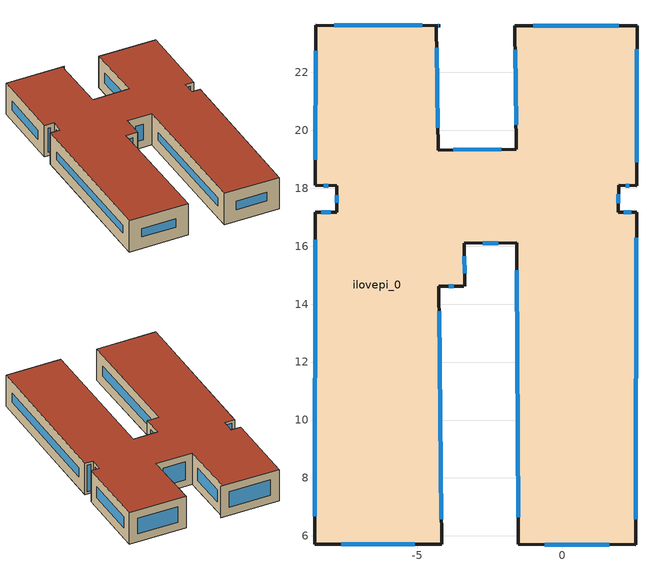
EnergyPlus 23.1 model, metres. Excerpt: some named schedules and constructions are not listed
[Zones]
ilovepi_0
 floor outside (90.1-2019 Nonresidential CZ 0 Exterior Floor (Mass)): -8.53,17.17 -7.79,17.17 -7.78,18.1 -8.52,18.1 -8.51,23.63 -4.21,23.62 -4.34,23.62 -4.29,19.32 -1.58,19.35 -1.63,23.61 2.58,23.6 2.57,18.1 1.94,18.1 1.94,17.17 2.57,17.17 2.54,5.69 -1.52,5.7 -1.57,16.11 -3.38,16.11 -3.37,14.62 -3.39,14.62 -4.26,14.61 -4.17,5.71 -8.55,5.72 z76
 wall outside (90.1-2019 Nonresidential CZ 0 Exterior Wall (Mass)): -3.37,14.62 -3.38,16.11 -1.57,16.11 -1.52,5.7 2.54,5.69 2.57,17.17 1.94,17.17 1.94,18.1 2.57,18.1 2.58,23.6 -1.63,23.61 -1.58,19.35 -4.29,19.32 -4.34,23.62 -4.21,23.62 -8.51,23.63 -8.52,18.1 -7.78,18.1 -7.79,17.17 -8.53,17.17 -8.55,5.72 -4.17,5.71 -4.26,14.61 -3.39,14.62 z76:78.5
 window (90.1-2019 Nonresidential CZ 0 Glazing (Operable)): -8.53,16.22 -8.55,6.67 z76.95:77.55; -0.61,5.7 1.63,5.69 z76.91:77.59; 2.54,6.57 2.56,16.29 / -8.51,22.75 -8.52,18.98 z76.88:77.62; 1.95,23.61 -1.01,23.61 / -4.84,23.62 -7.88,23.63 / -2.75,16.11 -2.2,16.11 z76.63:77.87; -2.11,19.34 -3.76,19.32 z76.53:77.97; -1.62,22.78 -1.59,20.19 z76.84:77.66; -4.28,23.62 -4.26,23.62 z76.06:78.44; -4.3,20.08 -4.33,22.85 z76.77:77.73; -3.37,15.07 -3.38,15.65 z76.45:78.05; -1.57,15.17 -1.52,6.65 z76.94:77.56; -7.63,5.72 -5.09,5.71 z76.93:77.57; -4.18,6.57 -4.25,13.75 z76.86:77.64; -3.92,14.62 -3.74,14.62 / -7.78,17.76 -7.79,17.5 z76.34:78.16; 2.2,18.1 2.31,18.1 z76.25:78.25; 1.94,17.48 1.94,17.79 z76.31:78.19; 2.38,17.17 2.12,17.17 z76.18:78.32; 2.57,18.9 2.58,22.8 z76.81:77.69; -8.23,18.1 -8.08,18.1 z76.3:78.2; -8,17.17 -8.31,17.17 z76.21:78.29
 roof outside (90.1-2019 Nonresidential CZ 0 Exterior Roof (Mass)): -7.79,17.17 -8.53,17.17 -8.55,5.72 -4.17,5.71 -4.26,14.61 -3.39,14.62 -3.37,14.62 -3.38,16.11 -1.57,16.11 -1.52,5.7 2.54,5.69 2.57,17.17 1.94,17.17 1.94,18.1 2.57,18.1 2.58,23.6 -1.63,23.61 -1.58,19.35 -4.29,19.32 -4.34,23.62 -4.21,23.62 -8.51,23.63 -8.52,18.1 -7.78,18.1 z78.5
[EnergyManagementSystem:Sensor] Output:Variable Index Key=Environment
Name | Output:Variable
OutdoorTemp | Site Outdoor Air Drybulb Temperature
OutdoorRelHumid | Site Outdoor Air Relative Humidity
[ZoneHVAC:IdealLoadsAirSystem]
ilovepi_0 Ideal Loads Air: Maximum Heating Supply Air Temperature {C}=35; Minimum Cooling Supply Air Temperature {C}=12; Maximum Heating Supply Air Humidity Ratio {kgWater/kgDryAir}=0.01; Minimum Cooling Supply Air Humidity Ratio {kgWater/kgDryAir}=0.008; Heating Limit=LimitFlowRateAndCapacity; MaximumHeatingAirFlowRate [m3/s]=Autosize; MaximumSensibleHeatingCapacity [W]=Autosize; Cooling Limit=LimitFlowRateAndCapacity; MaximumCoolingAirFlowRate [m3/s]=Autosize; MaximumTotalCoolingCapacity [W]=Autosize; HeatingAvailabilitySchedule=Off; CoolingAvailabilitySchedule=CoolAvail_ilovepi_0; Dehumidification Control Type=Humidistat; Humidification Control Type=Humidistat; Design Specification Outdoor Air Object=ilovepi_0MinFreshAir; Demand Controlled Ventilation Type=OccupancySchedule; Outdoor Air Economizer Type=NoEconomizer; Heat Recovery Type=None; SensibleHeatRecoveryEffectiveness=0.7; LatentHeatRecoveryEffectiveness=0.65
[Schedule:Constant]
Off: Value=0
ilovepi_0Heating_SP_Sch: HeatingSetpoint=20
ilovepi_0Cooling_SP_Sch: CoolingSetpoint=26
[Schedule:Day:Hourly]
77afecff-a476-41dd-8c3b-97a3d72eae15: Fraction, 0, 0, 0, 0, 0, 0, 0, 0, 0, 0, 0, 0, 0, 0, 0, 0, 0, 0, 0, 0, 0, 0, 0, 0
3cdbb90e-d508-4bd9-a2b2-b5e46d372a04: Fraction, 0, 0, 0, 0, 0, 0, 0, 0.2, 0.4, 0.6, 0.8, 0.8, 0.4, 0.6, 0.8, 0.8, 0.4, 0.2, 0, 0, 0, 0, 0, 0
e7d21daa-d2e2-4568-ad80-a3e7dcaf24fa: Fraction, 0, 0, 0, 0, 0, 0, 0, 1, 1, 1, 1, 1, 1, 1, 1, 1, 1, 1, 0, 0, 0, 0, 0, 0
2f969b21-6d78-4228-b4c8-133b0d4738f6: Fraction, 0.1, 0.1, 0.1, 0.1, 0.1, 0.1, 0.1, 0.1, 0.1, 0.1, 0.1, 0.1, 0.1, 0.1, 0.1, 0.1, 0.1, 0.1, 0.1, 0.1, 0.1, 0.1, 0.1, 0.1
a40b9c30-1c6e-4278-bc7c-e398b066c1d5: Fraction, 0.1, 0.1, 0.1, 0.1, 0.1, 0.1, 0.1, 0.2, 0.4, 0.6, 0.8, 0.8, 0.4, 0.6, 0.8, 0.8, 0.4, 0.2, 0.1, 0.1, 0.1, 0.1, 0.1, 0.1
9b236977-a144-43c1-95d4-46129eca5fcb: Fraction, 1, 1, 1, 1, 1, 1, 1, 1, 0, 0, 0, 0, 0, 1, 0, 0, 0, 0, 0, 0, 0, 0, 0, 0
15d15d3f-6fdd-4193-99bd-e8e2b75e47de: Fraction, 1, 1, 1, 1, 1, 1, 1, 1, 0, 0, 0, 0, 0, 0, 0, 0, 0, 0, 0, 0, 0, 0, 0, 0
3f05eacb-29e8-43a5-b29a-9c68f9e0b9dd: Fraction, 1, 1, 1, 1, 1, 1, 1, 1, 0, 0, 0, 1, 1, 1, 1, 1, 0, 0, 0, 0, 0, 0, 0, 1
d230b4ee-ee3b-462d-9fc8-35be6e09aee6: Fraction, 1, 1, 1, 1, 1, 1, 1, 1, 0, 0, 0, 0, 0, 0, 0, 0, 0, 0, 0, 0, 0, 0, 0, 1
c5ead07b-7aef-41f7-8367-b786d9d8164e: Fraction, 1, 1, 1, 1, 1, 1, 1, 1, 0, 0, 0, 0, 1, 1, 1, 0, 0, 0, 0, 0, 0, 0, 0, 0
b62bcc55-ef4e-4700-aa78-ec3fc3728fb1: Fraction, 1, 1, 1, 1, 1, 1, 1, 1, 0, 0, 0, 0, 0, 0, 0, 0, 0, 0, 0, 0, 0, 0, 1, 1
ec5f5bad-c04a-4f6e-82b7-7b485fb8609d: Fraction, 1, 1, 1, 1, 1, 1, 1, 0, 0, 0, 0, 0, 1, 1, 1, 1, 0, 0, 0, 0, 0, 0, 0, 1
5e286f10-08c6-4e23-b39d-cf6c8f5ec531: Fraction, 1, 1, 1, 1, 1, 1, 1, 1, 0, 0, 0, 0, 1, 1, 1, 1, 1, 0, 0, 0, 0, 0, 0, 0
e0fcc333-a4ef-4c31-af01-acc1027d0b0a: Fraction, 1, 1, 1, 1, 1, 1, 1, 1, 0, 0, 0, 0, 1, 1, 1, 1, 1, 0, 0, 0, 0, 0, 0, 1
13bbc980-efd7-4e98-9d58-f6d28c671178: Fraction, 1, 1, 1, 1, 1, 0, 0, 0, 0, 0, 1, 1, 1, 1, 0, 0, 0, 0, 0, 0, 0, 0, 1, 1
bf3f662b-0ba3-48f7-9569-3c7044c94f38: Fraction, 1, 1, 1, 1, 1, 0, 0, 0, 0, 0, 0, 0, 0, 0, 0, 1, 1, 1, 1, 1, 1, 1, 1, 1
69d5dd25-fed4-4890-95c7-81d657a77fdc: Fraction, 1, 1, 1, 1, 1, 1, 1, 0, 0, 0, 0, 0, 0, 0, 0, 0, 0, 0, 0, 0, 0, 0, 1, 1
520ad24f-32b8-4710-8984-8b5d410c1f45: Fraction, 1, 1, 1, 1, 1, 1, 1, 0, 0, 0, 0, 0, 0, 0, 0, 0, 0, 0, 0, 0, 0, 0, 0, 1
7dfeaaac-c9f0-49cc-99c0-31ae4c8b1782: Fraction, 1, 1, 1, 1, 1, 1, 1, 1, 1, 1, 1, 0, 0, 0, 0, 0, 0, 0, 0, 0, 1, 1, 1, 1
aaf79625-df1b-45f8-865e-334d095a598e: Fraction, 1, 1, 1, 1, 1, 1, 0, 0, 0, 0, 0, 0, 0, 0, 0, 0, 0, 0, 0, 0, 0, 1, 1, 1
77f9f1f5-c284-4219-9ddd-a4e6af062122: Fraction, 1, 1, 1, 1, 0, 0, 0, 0, 0, 0, 0, 0, 0, 0, 0, 0, 0, 0, 0, 0, 0, 1, 1, 1
57872d19-14c6-469d-bd24-6b0b906a104d: Fraction, 1, 1, 1, 1, 1, 1, 1, 1, 1, 1, 1, 1, 1, 1, 0, 0, 0, 0, 0, 0, 1, 1, 1, 1
667ccc2a-8aab-482f-95e4-ba4ceba99493: Fraction, 1, 1, 1, 1, 1, 1, 0, 0, 0, 0, 0, 0, 0, 0, 0, 0, 0, 0, 0, 0, 0, 0, 1, 1
e4c02c12-bbf8-4ed9-bfe1-fac8a2794bf5: Fraction, 0, 1, 1, 1, 1, 1, 1, 1, 0, 0, 0, 0, 0, 1, 0, 0, 0, 0, 1, 1, 1, 1, 1, 1
1800a26d-6941-4cb5-a282-ef488880d3c5: Fraction, 1, 1, 1, 1, 1, 1, 0, 0, 0, 0, 0, 0, 1, 1, 0, 0, 1, 1, 1, 1, 1, 1, 1, 1
9a186672-b120-43e5-95ad-9603c47adc18: Fraction, 1, 1, 1, 1, 1, 1, 1, 1, 0, 0, 0, 0, 0, 0, 0, 0, 0, 0, 0, 0, 0, 1, 1, 1
598dfe97-e59a-4d4c-b5b2-75f2ea34368b: Fraction, 1, 1, 1, 0, 0, 0, 0, 0, 0, 0, 0, 0, 0, 0, 0, 0, 0, 0, 0, 0, 0, 0, 0, 0
2a1888d9-b0dc-4b29-98fc-4620e60c7955: Fraction, 1, 1, 1, 1, 1, 1, 1, 1, 0, 0, 0, 0, 1, 1, 1, 1, 0, 0, 0, 0, 0, 0, 0, 0
86dd27e1-9d16-4417-a2cd-875db0f43601: Fraction, 0, 0, 0, 0, 0, 0, 0, 0, 1, 1, 1, 1, 1, 1, 1, 1, 0, 0, 0, 0, 0, 0, 0, 0
3c546fc0-8c22-42dc-b9fc-e6c6d35e766a: Fraction, 0, 0, 0, 1, 1, 1, 1, 1, 0, 0, 0, 0, 0, 0, 0, 0, 0, 0, 0, 0, 0, 0, 0, 0
7f963997-e027-469d-9b5c-ffacf677e385: Fraction, 0, 0, 0, 1, 1, 1, 1, 1, 0, 0, 0, 0, 0, 1, 1, 1, 0, 0, 0, 0, 0, 0, 0, 0
c924f070-e081-4d49-8d5d-2bf59c9309b0: Fraction, 0, 1, 1, 1, 1, 1, 1, 1, 0, 0, 0, 0, 0, 1, 1, 0, 0, 0, 0, 0, 0, 0, 0, 0
6ed3ad4e-9a47-4a43-b445-b426f0d7e7c3: Fraction, 0, 0, 0, 0, 1, 1, 1, 1, 0, 0, 0, 0, 0, 0, 0, 0, 0, 0, 0, 0, 0, 0, 0, 0
631c11d8-422e-4a3e-ba1f-48b068c52bd7: Fraction, 1, 1, 1, 1, 1, 1, 1, 1, 1, 0, 1, 1, 1, 1, 1, 1, 1, 0, 0, 1, 1, 1, 1, 1
5f04ae34-efa7-4b98-922f-5ea7c1edadef: Fraction, 1, 1, 1, 1, 1, 1, 1, 1, 0, 0, 0, 1, 1, 1, 1, 1, 0, 1, 1, 1, 1, 1, 1, 1
7b55a806-5b58-4f4d-aed5-caedc2ebe06d: Fraction, 0, 1, 1, 1, 1, 1, 1, 1, 0, 0, 0, 0, 1, 1, 1, 0, 0, 0, 0, 0, 0, 0, 0, 0
0bda9846-0143-4dc0-835e-4bfd59fd5aa7: Fraction, 0, 0, 0, 0, 0, 0, 0, 0, 0, 0, 0, 0, 1, 0, 0, 0, 0, 0, 0, 0, 0, 0, 0, 0
de081147-e0a4-4aa2-bc87-de9a119343d4: Fraction, 0, 1, 1, 1, 1, 1, 1, 1, 0, 0, 0, 0, 0, 0, 0, 0, 0, 0, 0, 0, 0, 0, 0, 0
a9d5695f-edac-4b56-9b18-1c60e45f9d1a: Fraction, 0, 1, 0, 0, 1, 0, 0, 0, 0, 0, 0, 1, 1, 1, 1, 1, 1, 0, 0, 0, 0, 0, 0, 0
420e7d4a-75f6-4d8d-a176-2bd26a8141c2: Fraction, 0, 0, 0, 0, 0, 0, 0, 0, 0, 0, 0, 0, 1, 0, 1, 0, 0, 0, 0, 0, 0, 0, 0, 0
78d1346e-dbf6-41fb-9cc3-976e4156a871: Fraction, 0, 0, 0, 0, 0, 0, 0, 0, 0, 0, 0, 1, 0, 0, 1, 1, 0, 0, 0, 0, 0, 0, 0, 1
2f36070e-2aac-4d40-8902-fe8b2d093c7b: Fraction, 0, 0, 0, 1, 1, 1, 1, 1, 0, 0, 0, 1, 1, 1, 1, 0, 0, 0, 0, 0, 0, 1, 1, 0
954c4d77-b33f-40c6-906b-e5c83b558cf3: Fraction, 0, 1, 1, 1, 1, 1, 1, 1, 0, 0, 0, 1, 1, 1, 1, 1, 0, 0, 1, 0, 0, 1, 1, 1
b1ea6173-e332-417d-bd94-777f7efa3813: Fraction, 1, 1, 1, 1, 1, 1, 1, 1, 0, 0, 0, 1, 1, 1, 1, 0, 0, 0, 0, 1, 0, 0, 1, 1
aa3a4b9a-4ca0-40d4-91e0-019cf6b734f6: Fraction, 1, 1, 1, 1, 1, 1, 1, 1, 1, 1, 0, 0, 0, 0, 0, 0, 0, 0, 0, 1, 1, 1, 1, 1
fc8b95ca-4cfd-4e0d-979c-4d2fdda1abf4: Fraction, 1, 1, 1, 1, 1, 1, 1, 1, 0, 0, 0, 1, 1, 1, 1, 1, 1, 0, 1, 1, 1, 1, 1, 1
ccfbcaff-61f8-44f9-a41c-f4751f06067a: Fraction, 1, 1, 0, 0, 1, 1, 0, 0, 0, 0, 0, 1, 0, 0, 1, 1, 0, 0, 0, 0, 0, 0, 0, 0
391e3cd5-93f2-4d0e-af64-22525c0c8b12: Fraction, 0, 1, 1, 0, 1, 1, 0, 0, 0, 0, 0, 1, 1, 1, 1, 1, 1, 0, 0, 0, 0, 0, 0, 0
53e7400d-4da4-474a-8054-b1f6495687df: Fraction, 0, 0, 0, 0, 1, 1, 1, 1, 0, 0, 0, 1, 1, 1, 1, 1, 0, 0, 0, 0, 0, 0, 0, 0
f38f2021-0fad-4f1b-ab21-12b3c7e313c9: Fraction, 1, 1, 1, 1, 1, 1, 1, 1, 0, 0, 0, 1, 1, 1, 1, 1, 0, 0, 0, 0, 0, 0, 0, 0
ea38cce1-9e3d-481f-adfd-30af99c81662: Fraction, 0, 0, 1, 1, 1, 1, 1, 0, 0, 0, 0, 1, 1, 1, 1, 1, 1, 0, 0, 0, 0, 0, 0, 0
1e7be88a-74b3-4a5a-a0f3-fa8f22b12d77: Fraction, 0, 0, 0, 0, 0, 0, 0, 0, 0, 0, 0, 0, 0, 1, 0, 0, 0, 0, 0, 0, 0, 0, 0, 0
a35c990c-4843-4814-afe7-a007c20c537b: Fraction, 0, 0, 0, 0, 0, 0, 0, 0, 0, 0, 0, 1, 1, 1, 0, 0, 0, 0, 0, 0, 0, 0, 0, 0
ff973351-2219-4d78-bfd3-3403d6189527: Fraction, 0, 0, 0, 0, 0, 0, 0, 0, 0, 0, 0, 0, 1, 1, 1, 1, 0, 0, 0, 0, 0, 0, 0, 0
4847f1fd-f988-4dda-9a36-33ac4ed21ed9: Fraction, 0, 0, 0, 1, 1, 1, 1, 1, 0, 0, 0, 1, 1, 1, 1, 1, 0, 0, 0, 0, 0, 0, 0, 0
6c9c920c-036f-47d6-9513-cdb64709a48e: Fraction, 1, 1, 1, 0, 1, 1, 1, 1, 0, 0, 0, 1, 1, 1, 1, 1, 1, 0, 0, 0, 0, 0, 0, 1
19333c30-ec3f-473c-baed-0ffdd3d50ea9: Fraction, 1, 1, 1, 1, 1, 1, 1, 1, 0, 0, 0, 1, 1, 1, 1, 1, 1, 0, 0, 0, 0, 0, 0, 1
01427502-8c12-43f6-9db3-5e88edca0140: Fraction, 1, 1, 1, 1, 0, 0, 0, 1, 0, 0, 1, 1, 1, 1, 1, 1, 1, 0, 0, 0, 0, 0, 0, 0
402ae22b-985b-45a6-a21d-fd765ee42bc9: Fraction, 1, 1, 1, 1, 0, 0, 0, 0, 0, 0, 0, 1, 1, 1, 1, 1, 1, 0, 0, 0, 0, 0, 0, 0
53b96cc5-2c0f-4c30-b5b0-383c2b57291a: Fraction, 0, 0, 0, 0, 0, 0, 0, 0, 0, 0, 0, 1, 1, 1, 1, 1, 0, 0, 0, 0, 0, 1, 1, 1
68004b64-9718-44c1-a83b-ce6b7a2a7152: Fraction, 1, 1, 1, 1, 1, 1, 1, 1, 1, 1, 0, 0, 0, 0, 1, 1, 0, 0, 0, 1, 1, 0, 1, 0
892601aa-fe7a-40ba-b348-9bd62b12c553: Fraction, 0, 1, 1, 1, 1, 1, 1, 1, 1, 1, 1, 1, 0, 1, 0, 1, 1, 1, 1, 1, 1, 1, 1, 1
dd230a51-4cd3-4493-b1ce-9cf5ce228a88: Fraction, 1, 1, 1, 1, 1, 1, 1, 1, 0, 0, 0, 1, 0, 1, 1, 0, 0, 0, 0, 1, 0, 1, 1, 1
b01266d0-449a-4105-b6e6-7c412c7f5d00: Fraction, 1, 1, 1, 1, 1, 1, 1, 1, 0, 0, 0, 1, 1, 1, 1, 1, 1, 1, 0, 0, 0, 0, 0, 0
5f6e0d86-684d-4727-9043-665626bd9fed: Fraction, 1, 0, 1, 1, 1, 0, 1, 1, 0, 0, 0, 1, 1, 1, 1, 1, 1, 0, 0, 0, 0, 0, 0, 0
3f07b61f-53e5-4631-9f30-b4242091ef38: Fraction, 0, 0, 0, 0, 0, 1, 1, 0, 0, 0, 0, 0, 1, 1, 1, 1, 0, 0, 0, 0, 1, 1, 1, 0
19b048b4-6882-4e5d-98c3-7f3f20e1c98c: Fraction, 0, 1, 0, 1, 1, 1, 1, 1, 0, 0, 0, 1, 1, 1, 1, 1, 1, 0, 0, 0, 0, 0, 0, 0
733e07c0-c8ac-4bf9-8bbc-654e65d15eca: Fraction, 0, 1, 1, 1, 1, 1, 0, 1, 0, 0, 0, 1, 1, 1, 1, 1, 1, 1, 0, 0, 0, 0, 0, 0
ff8416ab-39ce-4116-9aee-d1cadeea571a: Fraction, 0, 0, 0, 1, 1, 1, 1, 1, 0, 0, 0, 1, 1, 1, 1, 1, 1, 1, 0, 0, 0, 0, 0, 0
4db2a7ce-b6ab-4e6d-8517-bd765c7af038: Fraction, 0, 0, 0, 0, 1, 1, 1, 1, 0, 0, 0, 1, 1, 1, 1, 1, 1, 1, 0, 0, 0, 0, 0, 0
270dfbd4-a4d4-4658-bf63-f990b36afdb8: Fraction, 0, 0, 1, 1, 1, 1, 1, 1, 0, 0, 0, 1, 1, 1, 1, 1, 0, 1, 1, 1, 0, 1, 1, 1
5d1c556a-0260-40cd-8586-ec8e0af31163: Fraction, 0, 0, 0, 0, 1, 1, 1, 1, 0, 0, 1, 1, 1, 1, 1, 1, 1, 0, 0, 0, 0, 0, 0, 0
27372241-d903-41e9-b4d7-674b1d77e43e: Fraction, 0, 0, 0, 0, 0, 1, 0, 0, 0, 1, 1, 1, 1, 1, 1, 1, 1, 1, 0, 0, 0, 0, 0, 0
3813f9b3-b635-41ee-b6d9-4d7b006ca172: Fraction, 0, 0, 0, 1, 1, 1, 1, 0, 0, 0, 0, 1, 1, 1, 1, 1, 1, 1, 0, 0, 0, 0, 0, 0
c6563fda-9dda-4e20-9bfd-54fbe03b3ae9: Fraction, 1, 1, 1, 0, 1, 0, 1, 1, 0, 0, 0, 0, 1, 1, 1, 1, 1, 0, 0, 0, 0, 0, 0, 0
bb112863-b066-42f8-955d-3f9b5e626ceb: Fraction, 0, 0, 1, 1, 1, 1, 1, 1, 0, 1, 1, 1, 1, 1, 0, 1, 0, 0, 0, 1, 0, 0, 1, 1
dbcf346e-4c07-4e2e-9d1b-f94ba11d13f7: Fraction, 1, 1, 1, 1, 1, 1, 0, 1, 0, 1, 1, 1, 1, 1, 1, 1, 1, 1, 0, 0, 0, 0, 0, 0
5be72ebf-8444-4c4b-bf2e-2f8075520de3: Fraction, 0, 1, 1, 1, 1, 1, 0, 1, 0, 0, 0, 1, 1, 1, 0, 0, 0, 0, 0, 0, 0, 0, 0, 1
f82a6c21-e43a-4c40-ad3d-865448433301: Fraction, 1, 1, 1, 1, 1, 1, 1, 1, 0, 1, 1, 1, 1, 1, 1, 0, 1, 0, 0, 1, 1, 1, 1, 1
a8ab2203-6fb2-45bb-a68c-3af9ea4c00f4: Fraction, 1, 1, 1, 1, 1, 1, 1, 0, 0, 0, 0, 0, 1, 1, 1, 1, 0, 0, 0, 0, 0, 0, 1, 0
7079529e-68df-4011-a5b0-ae391b40a093: Fraction, 0, 0, 1, 1, 1, 1, 1, 1, 0, 1, 1, 1, 1, 1, 1, 1, 1, 1, 1, 0, 0, 0, 0, 0
bbaf45c8-b9f5-40df-94f8-a0e913f8011d: Fraction, 1, 1, 1, 1, 1, 1, 1, 1, 0, 0, 1, 1, 1, 0, 0, 0, 0, 0, 0, 1, 0, 1, 1, 1
4241f1d7-7ff3-44e8-b7cd-836d6bbf73d4: Fraction, 1, 1, 1, 1, 1, 1, 1, 1, 0, 0, 0, 1, 1, 1, 1, 1, 0, 0, 0, 0, 0, 1, 1, 1
fff2ec63-b2e1-4153-b18a-b34232c91ace: Fraction, 1, 1, 1, 1, 1, 1, 1, 1, 0, 1, 1, 0, 1, 1, 1, 0, 0, 0, 0, 1, 1, 1, 1, 1
73b59437-04f3-4fc7-8594-c8a85a42f8a2: Fraction, 1, 1, 1, 1, 1, 1, 1, 1, 0, 0, 1, 1, 1, 1, 1, 1, 1, 1, 0, 0, 0, 0, 0, 0
47688a38-1722-4ee5-87f0-d809b29f4e76: Fraction, 0, 1, 1, 0, 1, 1, 1, 1, 0, 1, 1, 1, 1, 1, 1, 1, 0, 1, 1, 1, 1, 1, 1, 1
13847cde-529d-459d-8d0c-063d191ec3dd: Fraction, 1, 1, 0, 1, 1, 1, 1, 1, 0, 0, 1, 1, 1, 0, 0, 0, 1, 1, 0, 1, 1, 1, 1, 1
d6a1b0ea-3e08-4fe3-8892-38e146610068: Fraction, 1, 1, 1, 1, 1, 1, 1, 1, 0, 0, 1, 1, 1, 1, 1, 0, 1, 1, 1, 1, 1, 1, 1, 1
0cf9b5e1-2a8b-47ac-ab2c-cc18afe5caec: Fraction, 1, 1, 1, 1, 1, 1, 1, 1, 1, 0, 1, 1, 1, 1, 1, 0, 1, 0, 0, 1, 1, 1, 1, 1
6c1e1abf-4b4b-45fc-af01-e8617efe0852: Fraction, 1, 1, 1, 1, 1, 1, 1, 1, 1, 1, 1, 1, 1, 1, 0, 0, 0, 0, 0, 0, 0, 1, 1, 1
37ca6ba0-b7a0-4357-a2db-940cf2f06c05: Fraction, 1, 1, 1, 1, 0, 0, 0, 0, 0, 0, 1, 1, 1, 1, 1, 1, 1, 0, 0, 0, 0, 0, 0, 0
de160471-8b5a-4261-899e-05008058d655: Fraction, 0, 1, 1, 1, 1, 1, 1, 1, 0, 0, 0, 1, 1, 1, 1, 1, 1, 1, 0, 0, 0, 0, 0, 0
dff23f3b-9b02-4391-be54-9a6172df5657: Fraction, 0, 1, 0, 0, 1, 0, 1, 0, 0, 0, 1, 1, 1, 1, 1, 1, 1, 0, 0, 0, 0, 0, 0, 0
07bc3c86-8904-4ffe-9b21-d287c04d825e: Fraction, 0, 1, 1, 1, 1, 1, 1, 1, 0, 1, 1, 1, 1, 1, 1, 1, 1, 1, 0, 0, 0, 0, 0, 0
2186f133-ccea-4c5f-8eac-5d2fc5dadc4d: Fraction, 0, 0, 0, 0, 1, 0, 0, 0, 0, 1, 1, 1, 1, 1, 1, 1, 1, 1, 1, 0, 0, 0, 0, 0
703240da-c0b6-435e-a0e9-fcb31fe5c220: Fraction, 0, 0, 0, 0, 1, 1, 0, 1, 0, 0, 1, 1, 0, 1, 1, 1, 1, 1, 1, 1, 1, 1, 1, 1
3f8e26f8-4e1d-4726-a06c-38be105755ff: Fraction, 1, 1, 1, 1, 1, 1, 1, 1, 0, 0, 0, 1, 1, 1, 1, 1, 1, 0, 0, 0, 0, 0, 0, 0
fd07c82b-ffe5-47d5-828a-4726ef2990b0: Fraction, 0, 1, 1, 1, 1, 1, 1, 1, 0, 0, 1, 1, 1, 0, 0, 0, 0, 0, 0, 0, 0, 0, 0, 1
5ac36dea-5753-459b-a666-213538efa31a: Fraction, 1, 1, 1, 1, 1, 1, 1, 1, 0, 0, 1, 1, 1, 1, 1, 1, 1, 0, 1, 0, 0, 0, 0, 0
08c3c0f4-5b11-4cd3-b060-00094e43d8a4: Fraction, 0, 0, 0, 0, 1, 1, 0, 0, 0, 0, 1, 1, 0, 0, 0, 1, 1, 0, 0, 1, 1, 1, 1, 1
64a4aead-c717-49c5-8ec5-6c73ae2b3d9a: Fraction, 1, 1, 1, 1, 1, 1, 1, 1, 0, 0, 0, 1, 1, 1, 1, 0, 0, 1, 1, 1, 1, 1, 1, 1
bc2031dd-54b0-4921-bbf8-470b96f763dc: Fraction, 1, 1, 1, 1, 1, 1, 1, 1, 0, 0, 0, 1, 1, 1, 1, 0, 1, 1, 0, 0, 0, 0, 0, 0
4d23d4c2-566e-46be-89d4-f317bf9cd0d1: Fraction, 0, 0, 0, 0, 1, 0, 0, 0, 0, 1, 0, 1, 1, 1, 0, 1, 1, 1, 1, 1, 1, 1, 1, 1
78bad1f2-6a4d-432f-b782-4d77859325cf: Fraction, 1, 1, 1, 1, 1, 1, 1, 1, 1, 0, 0, 1, 1, 1, 1, 1, 0, 0, 0, 0, 0, 0, 0, 0
831737da-2ab4-4036-958e-44c17739fdc4: Fraction, 1, 1, 1, 1, 1, 1, 1, 1, 0, 1, 1, 1, 1, 1, 1, 0, 0, 0, 0, 0, 0, 0, 0, 0
47d66820-70f1-4554-9de7-989a489f0d8c: Fraction, 1, 1, 1, 0, 1, 1, 0, 1, 0, 0, 0, 1, 1, 1, 0, 0, 0, 0, 0, 0, 0, 0, 0, 0
39041123-c256-42c5-8df5-d1af502e905f: Fraction, 0, 0, 0, 0, 0, 0, 0, 0, 1, 1, 1, 1, 1, 1, 1, 1, 1, 1, 1, 0, 0, 0, 0, 0
4b63901f-f4c7-4dc4-8556-55523d7186b7: Fraction, 0, 0, 0, 0, 1, 0, 1, 1, 1, 1, 1, 1, 1, 1, 1, 1, 1, 1, 0, 0, 0, 0, 0, 0
eff37983-456d-46f4-86a1-bc29419e3ad0: Fraction, 0, 0, 0, 0, 0, 1, 1, 1, 1, 1, 1, 1, 1, 1, 1, 1, 1, 1, 1, 0, 0, 0, 0, 0
d42390c7-7d39-4ccd-817b-3b103f998693: Fraction, 0, 0, 0, 0, 1, 0, 1, 0, 0, 1, 1, 1, 1, 1, 1, 1, 1, 1, 1, 0, 0, 0, 0, 0
cb47ccbd-de27-4e0c-9ce8-477c3ef6ba6a: Fraction, 0, 0, 0, 0, 1, 1, 1, 1, 0, 1, 1, 1, 1, 1, 1, 1, 1, 1, 1, 0, 0, 0, 0, 0
7a79b593-6b2a-4904-86c7-d005ef38238d: Fraction, 0, 0, 0, 0, 0, 0, 0, 0, 1, 1, 1, 1, 1, 1, 0, 0, 0, 0, 0, 1, 0, 0, 0, 0
7fa28efb-9629-4a60-9ce9-af7cb53838e5: Fraction, 0, 1, 0, 0, 1, 0, 1, 1, 0, 1, 1, 1, 1, 0, 1, 0, 0, 0, 0, 0, 0, 0, 0, 1
7125a926-626c-4a30-88af-1ccb7d4c7788: Fraction, 1, 0, 1, 1, 1, 1, 1, 0, 0, 1, 1, 1, 0, 0, 1, 1, 1, 0, 0, 0, 0, 0, 0, 0
6bb965ca-1f08-4fec-befc-299e68aee3b2: Fraction, 1, 1, 0, 1, 1, 1, 1, 1, 0, 1, 1, 1, 1, 1, 1, 0, 0, 0, 0, 0, 0, 0, 0, 0
08671aa1-8a09-4982-a7ac-5207c84d08b8: Fraction, 0, 1, 1, 1, 1, 1, 1, 1, 0, 1, 1, 1, 0, 1, 1, 1, 0, 1, 0, 1, 1, 0, 1, 0
a9f38452-40d1-4ee2-964c-fcb8d7b0f776: Fraction, 1, 1, 1, 1, 1, 1, 1, 1, 0, 0, 0, 0, 1, 0, 0, 0, 0, 0, 0, 0, 0, 0, 1, 0
a2af156c-c06e-4449-bcae-d3078d25539d: Fraction, 1, 1, 0, 1, 1, 1, 1, 1, 0, 1, 1, 1, 1, 1, 1, 1, 1, 1, 0, 0, 0, 0, 0, 0
703d9bed-d161-4b73-878b-5a7d5bd57de3: Fraction, 0, 0, 0, 0, 0, 0, 0, 0, 0, 1, 1, 0, 0, 1, 1, 0, 0, 0, 0, 0, 0, 1, 1, 1
257b8d76-db5a-4aee-8c85-47b4ea633647: Fraction, 1, 1, 1, 1, 1, 1, 0, 0, 0, 0, 1, 1, 1, 1, 1, 1, 1, 1, 0, 0, 0, 0, 0, 0
ee062826-4a3d-40f8-8f03-ce33bc0db36d: Fraction, 0, 0, 0, 0, 0, 0, 0, 0, 0, 0, 1, 1, 1, 1, 1, 1, 1, 1, 0, 0, 0, 0, 0, 0
31e57d93-1f36-41f3-b104-f0ade991fb52: Fraction, 0, 0, 0, 1, 1, 1, 0, 0, 0, 0, 0, 0, 1, 1, 0, 0, 1, 1, 0, 0, 0, 1, 1, 1
5573cd1e-471a-4c78-87f8-aae70473d51c: Fraction, 1, 1, 1, 1, 1, 1, 1, 1, 0, 1, 1, 1, 0, 0, 0, 0, 0, 0, 0, 0, 0, 0, 0, 1
b50fb38f-ccba-4983-8a62-32bead6e265f: Fraction, 1, 1, 1, 1, 1, 1, 1, 1, 1, 0, 0, 0, 1, 1, 1, 1, 0, 0, 0, 0, 0, 0, 1, 1
000ff13d-6d30-4461-841c-b6e57b8da98d: Fraction, 1, 1, 1, 1, 1, 1, 1, 1, 0, 0, 1, 1, 1, 1, 1, 1, 1, 0, 0, 0, 0, 0, 0, 0
e0540459-046f-4b6c-ad47-8fabebe80e35: Fraction, 1, 1, 1, 1, 1, 1, 1, 1, 0, 0, 1, 1, 1, 1, 0, 0, 1, 1, 1, 1, 1, 1, 1, 1
4fd33a77-8276-4051-b55d-cd7994bb60af: Fraction, 1, 1, 1, 1, 1, 1, 1, 1, 0, 0, 1, 1, 1, 1, 0, 0, 0, 1, 1, 1, 1, 1, 1, 1
0701c012-ba6c-4ab2-9acf-5f4fa180576d: Fraction, 0, 0, 0, 0, 1, 1, 1, 1, 0, 0, 0, 0, 0, 0, 0, 0, 0, 0, 0, 0, 0, 0, 1, 1
a04b0585-b268-4f94-b96f-23cae8213b44: Fraction, 1, 1, 1, 1, 1, 1, 1, 1, 1, 1, 1, 1, 1, 1, 1, 1, 1, 1, 1, 0, 0, 0, 0, 0
9852065f-921e-4eff-9edd-7b4db5494ba3: Fraction, 0, 0, 0, 0, 0, 0, 0, 0, 0, 0, 1, 1, 1, 1, 1, 0, 0, 0, 0, 0, 0, 1, 1, 1
6048730c-6774-49ea-aa68-c7e98a3134ff: Fraction, 1, 1, 1, 1, 1, 1, 1, 1, 1, 0, 0, 0, 1, 1, 1, 1, 1, 0, 0, 0, 0, 0, 0, 0
1d796133-7b33-4638-97ef-432b5c9581b9: Fraction, 0, 1, 0, 0, 0, 1, 1, 1, 0, 0, 1, 1, 1, 0, 0, 0, 0, 0, 0, 0, 0, 0, 0, 0
4229584b-4cda-4bec-bd5b-74e8b0570887: Fraction, 1, 1, 1, 1, 1, 1, 1, 1, 1, 0, 0, 0, 0, 0, 0, 0, 1, 1, 0, 0, 0, 0, 0, 0
ee9e69c7-36cd-439d-ade4-2a5b29bf3078: Fraction, 0, 0, 0, 1, 1, 0, 0, 0, 0, 1, 1, 1, 0, 0, 0, 0, 0, 0, 0, 0, 0, 0, 0, 0
d59c496b-18ef-4753-8652-69e0f0e28384: Fraction, 0, 0, 0, 0, 0, 0, 0, 0, 0, 1, 1, 1, 0, 0, 0, 0, 0, 0, 0, 0, 1, 1, 1, 1
844f458d-5784-401d-820e-fd5995fc30e4: Fraction, 1, 1, 1, 1, 1, 1, 1, 1, 0, 0, 1, 1, 1, 1, 1, 1, 1, 1, 1, 0, 0, 0, 0, 0
9d2b9cd2-a90e-4baa-ac43-bc9c6cd36265: Fraction, 0, 1, 1, 1, 1, 1, 0, 0, 0, 1, 1, 1, 1, 1, 1, 1, 1, 0, 0, 0, 0, 0, 0, 0
394297f8-4df5-48fb-acda-b8c584380e5b: Fraction, 0, 1, 1, 1, 1, 1, 1, 1, 1, 0, 0, 1, 1, 1, 1, 1, 0, 0, 0, 0, 0, 0, 0, 0
d1cb130a-8464-4cba-a723-3278c2a51feb: Fraction, 0, 0, 0, 0, 0, 0, 0, 0, 0, 0, 0, 0, 1, 1, 1, 1, 0, 0, 0, 0, 0, 0, 0, 1
38eaae55-b807-4510-9e44-0a6a7b54d396: Fraction, 0, 0, 0, 0, 0, 0, 0, 0, 0, 0, 0, 0, 1, 1, 1, 1, 1, 1, 0, 0, 0, 0, 0, 0
2589bbef-1aad-4610-a784-62c224e4b97b: Fraction, 0, 0, 1, 1, 1, 1, 1, 1, 0, 0, 0, 0, 0, 0, 0, 0, 0, 0, 0, 0, 0, 0, 0, 0
336b7dd1-8abb-4c2d-b478-dbbf4d52976f: Fraction, 0, 0, 0, 0, 0, 0, 0, 0, 0, 0, 0, 0, 0, 0, 0, 0, 0, 0, 0, 0, 0, 0, 1, 1
46f4c77d-aab6-4c87-91de-7a8a6ebf82a9: Fraction, 0, 0, 0, 1, 1, 1, 1, 1, 1, 0, 0, 0, 0, 0, 0, 0, 1, 0, 0, 0, 0, 0, 0, 0
fd0623a5-92f7-4518-82b4-7baacb517a40: Fraction, 0, 0, 0, 1, 1, 1, 1, 1, 0, 0, 1, 1, 1, 1, 1, 1, 1, 0, 0, 0, 0, 0, 0, 0
926ddc9b-d592-4223-aad1-a3427d17d6a6: Fraction, 0, 1, 1, 1, 1, 1, 1, 0, 0, 0, 1, 1, 1, 1, 1, 1, 1, 1, 0, 0, 0, 0, 0, 0
0e78ed41-e127-4f8b-b12c-76e9ce3ad2a9: Fraction, 0, 0, 0, 0, 0, 0, 0, 0, 0, 1, 1, 1, 1, 1, 1, 1, 0, 0, 0, 0, 0, 0, 0, 0
64d8f83f-d286-43b5-9490-73766a86510c: Fraction, 0, 1, 1, 1, 1, 1, 1, 1, 1, 1, 1, 0, 1, 1, 1, 1, 1, 1, 0, 0, 0, 0, 0, 0
afeaafc6-76bb-4fee-ade0-67aba0ed147f: Fraction, 0, 1, 0, 1, 0, 0, 0, 1, 0, 0, 1, 1, 1, 1, 1, 1, 1, 1, 1, 0, 1, 1, 0, 0
fc77d125-c416-4d79-96e6-e7eede725da9: Fraction, 0, 0, 0, 0, 0, 0, 0, 0, 0, 0, 1, 1, 1, 1, 1, 1, 1, 1, 1, 1, 0, 0, 0, 0
a3493501-4429-46e9-89eb-a36cc6e953e2: Fraction, 0, 0, 0, 0, 0, 0, 0, 0, 1, 1, 1, 1, 1, 1, 1, 1, 1, 0, 0, 0, 0, 0, 0, 0
79e2bc7c-5451-40fb-aa8f-2866efe21fa8: Fraction, 0, 0, 0, 0, 0, 0, 0, 0, 0, 0, 1, 0, 0, 1, 1, 1, 1, 1, 1, 0, 0, 0, 0, 0
7f2c6cb3-2dd9-4da5-abfa-c02cd70e3e29: Fraction, 0, 0, 0, 1, 1, 0, 0, 0, 0, 1, 1, 1, 1, 0, 0, 0, 0, 0, 0, 0, 0, 0, 1, 0
352c40dc-f814-4194-a623-7d56509b6473: Fraction, 0, 1, 1, 1, 1, 0, 1, 1, 0, 0, 0, 0, 1, 1, 1, 1, 1, 1, 1, 0, 0, 0, 0, 0
2f729482-25b5-42ed-9c1c-86ff1f4bda1e: Fraction, 0, 1, 0, 0, 1, 0, 1, 0, 0, 1, 1, 1, 1, 1, 1, 1, 1, 1, 1, 1, 0, 0, 0, 0
10ba646d-e915-46aa-9978-2c8aa8a8213d: Fraction, 0, 0, 0, 0, 0, 0, 0, 0, 0, 1, 1, 1, 1, 1, 1, 1, 1, 1, 1, 1, 1, 0, 0, 0
2e38276f-2668-4825-a358-11a69fbc82e9: Fraction, 0, 0, 0, 0, 0, 0, 0, 0, 1, 1, 1, 1, 1, 1, 1, 1, 1, 1, 1, 1, 1, 0, 0, 0
5cb60a40-b69c-4d37-8939-071a260f8788: Fraction, 0, 0, 0, 0, 0, 0, 0, 1, 0, 1, 0, 0, 1, 1, 1, 0, 0, 1, 0, 0, 0, 0, 0, 0
4b08e747-d5d2-4688-8774-57c32cadce2d: Fraction, 0, 0, 0, 1, 1, 1, 1, 0, 0, 0, 0, 1, 1, 1, 1, 1, 1, 0, 0, 0, 0, 0, 0, 0
6d1d4447-46be-45b9-af37-68c7d617b0ef: Fraction, 0, 1, 0, 0, 0, 0, 0, 0, 0, 1, 1, 1, 1, 1, 1, 1, 1, 1, 1, 0, 1, 0, 0, 0
712bca04-41f8-48bd-9f3c-745ccb869726: Fraction, 0, 0, 0, 0, 0, 0, 0, 0, 0, 0, 0, 1, 1, 1, 1, 1, 1, 0, 1, 1, 1, 1, 1, 0
da15e89a-6e89-4b6c-9a9b-262645640f9d: Fraction, 0, 1, 1, 0, 1, 0, 0, 1, 0, 0, 0, 1, 1, 1, 0, 0, 1, 0, 0, 1, 1, 1, 1, 0
5294f317-e68b-4e9b-b6bc-1336072f111b: Fraction, 1, 1, 1, 1, 1, 1, 1, 1, 0, 0, 0, 1, 1, 1, 1, 1, 1, 1, 0, 0, 0, 0, 1, 1
85d3de81-77e1-4767-862f-b46291bcbcb9: Fraction, 0, 1, 0, 0, 1, 1, 1, 1, 0, 0, 1, 1, 1, 0, 0, 0, 0, 1, 0, 1, 1, 0, 1, 1
e6c41610-08f7-4291-87d2-cbfd4a6a0c4f: Fraction, 1, 1, 1, 1, 0, 0, 0, 0, 0, 0, 0, 1, 1, 0, 1, 1, 1, 1, 1, 0, 0, 0, 0, 0
934961d1-27f5-4b61-bfbc-acd5207a6ee3: Fraction, 0, 0, 0, 0, 1, 1, 1, 1, 1, 0, 1, 1, 1, 0, 1, 1, 1, 0, 0, 0, 0, 0, 0, 0
1fb397c7-dc9a-4f8c-b0b3-33660179bae8: Fraction, 0, 1, 1, 1, 1, 1, 1, 1, 0, 0, 0, 1, 1, 1, 1, 1, 0, 0, 0, 0, 0, 0, 0, 0
c274015b-9fdd-413a-bfb7-595fb5c5ff55: Fraction, 0, 0, 0, 0, 0, 0, 0, 0, 0, 0, 0, 1, 1, 0, 1, 1, 1, 1, 0, 0, 0, 0, 0, 0
38dde37f-f7d6-4100-9e32-9059cd390c3d: Fraction, 0, 0, 0, 0, 0, 0, 0, 0, 0, 1, 0, 1, 1, 1, 1, 1, 1, 1, 0, 0, 0, 0, 0, 0
2fd6de6b-640a-48f7-a07b-27ca277a2710: Fraction, 0, 0, 0, 0, 0, 0, 0, 0, 0, 0, 1, 1, 1, 0, 1, 1, 1, 1, 0, 0, 0, 0, 0, 0
383477cd-3884-4db2-9a24-f57931e9ff65: Fraction, 0, 0, 0, 0, 0, 0, 1, 1, 1, 0, 1, 0, 0, 0, 0, 0, 0, 0, 0, 1, 0, 0, 0, 0
385ff48c-233c-4156-8f0d-fffe0293c715: Fraction, 1, 0, 0, 0, 1, 0, 0, 0, 0, 0, 1, 1, 0, 1, 1, 1, 1, 0, 0, 0, 0, 0, 0, 0
e4042323-cd9e-4ed4-8c68-a9465773ea34: Fraction, 0, 0, 0, 0, 0, 0, 0, 0, 0, 1, 1, 1, 0, 0, 1, 1, 1, 1, 0, 0, 0, 0, 0, 0
79e3efbe-e9b6-46e8-a6f7-8e9fc3c0d9f0: Fraction, 0, 0, 0, 0, 0, 0, 0, 0, 0, 1, 1, 1, 1, 1, 1, 1, 1, 1, 1, 0, 0, 0, 0, 0
9b896d35-a819-477c-9748-e49b4ca6b880: Fraction, 0, 0, 0, 0, 0, 0, 0, 0, 0, 1, 1, 1, 0, 0, 1, 1, 1, 0, 0, 0, 0, 0, 0, 0
74e6dacd-feac-490b-8ea5-b0e20cde9760: Fraction, 0, 0, 0, 0, 1, 0, 0, 0, 0, 0, 1, 1, 1, 1, 1, 1, 1, 1, 0, 0, 0, 0, 1, 0
a521d96d-2b59-425e-b2f4-ac936042e967: Fraction, 0, 1, 1, 1, 1, 1, 1, 0, 0, 0, 1, 1, 1, 0, 0, 0, 0, 0, 1, 1, 1, 1, 1, 1
84b86f2a-ca13-4ea3-9e70-2a6bd0afa493: Fraction, 1, 1, 1, 1, 1, 1, 0, 0, 0, 0, 1, 1, 1, 0, 1, 1, 1, 1, 0, 0, 0, 0, 0, 0
6150d796-f97c-44a5-892b-82ec3a7af000: Fraction, 0, 1, 1, 1, 1, 1, 1, 1, 0, 0, 0, 0, 0, 0, 1, 1, 0, 0, 0, 0, 0, 0, 0, 0
6b25ef0d-b098-4e61-af0e-ed7f37607cbd: Fraction, 1, 0, 1, 1, 1, 1, 1, 1, 0, 0, 1, 1, 1, 1, 1, 1, 1, 1, 1, 1, 1, 1, 1, 1
c5f2d9fe-4f80-4852-8ed9-acd294171574: Fraction, 1, 1, 1, 1, 1, 1, 1, 1, 1, 1, 0, 0, 1, 0, 0, 0, 0, 0, 0, 0, 0, 0, 0, 1
559a6d0d-8ba8-4d6f-905b-9c329ffb4aae: Fraction, 1, 1, 1, 1, 1, 1, 1, 1, 0, 0, 0, 0, 0, 0, 1, 1, 0, 0, 0, 0, 1, 0, 0, 1
5facb226-7a41-4991-8242-1dfc1c7fc6d6: Fraction, 1, 1, 1, 1, 1, 1, 1, 1, 0, 0, 0, 0, 0, 0, 1, 1, 0, 0, 0, 0, 0, 0, 0, 0
7c22fe3b-3fd0-4ef2-9d85-cbba657943f1: Fraction, 0, 1, 0, 1, 1, 1, 1, 1, 0, 0, 0, 1, 1, 1, 0, 0, 0, 0, 0, 0, 0, 0, 0, 0
f8b6cf83-8934-48f4-8aa5-2ff166aeeda7: Fraction, 0, 1, 1, 1, 1, 1, 1, 1, 1, 0, 0, 1, 1, 1, 1, 1, 1, 0, 0, 0, 0, 0, 0, 0
5409bac3-390f-4f3c-ab35-902bf50636d5: Fraction, 0, 0, 0, 1, 1, 1, 1, 1, 0, 0, 0, 1, 1, 1, 1, 1, 1, 1, 1, 0, 0, 0, 0, 0
e2a65fb9-7ca0-4b33-b7cf-62087d8a0b48: Fraction, 0, 0, 0, 1, 1, 1, 1, 1, 0, 0, 1, 1, 1, 0, 1, 1, 1, 0, 1, 1, 1, 1, 1, 1
97b62331-d8af-468c-ac5f-67d77954449f: Fraction, 1, 0, 1, 1, 1, 1, 1, 1, 0, 0, 0, 0, 1, 0, 1, 0, 0, 0, 0, 0, 0, 0, 0, 0
e475359d-03eb-453e-8bc7-ccbf8418a3a0: Fraction, 0, 0, 0, 0, 0, 0, 0, 0, 0, 0, 0, 0, 0, 1, 1, 1, 0, 0, 0, 0, 0, 0, 0, 0
1d9a2516-affa-4e9d-9f27-7f2a45ee3cc3: Fraction, 0, 0, 0, 0, 1, 0, 0, 0, 0, 0, 0, 1, 1, 1, 1, 1, 1, 0, 0, 0, 0, 0, 0, 0
45331840-fb56-41e6-8177-43fa46a3c93f: Fraction, 0, 0, 0, 0, 1, 0, 0, 0, 0, 1, 1, 0, 0, 1, 1, 1, 1, 1, 1, 1, 1, 1, 1, 1
6fc92c7f-cb4a-47ce-9b7b-1861dd1fab82: Fraction, 1, 1, 1, 1, 1, 1, 1, 1, 1, 0, 0, 1, 0, 1, 1, 1, 1, 1, 1, 0, 0, 0, 0, 1
fe4be8d4-5961-4c2c-b507-7065541016a0: Fraction, 1, 1, 1, 1, 1, 1, 1, 1, 0, 0, 0, 0, 0, 0, 1, 1, 1, 0, 0, 0, 0, 0, 0, 0
da85f394-93a8-40bb-844f-f0467471c95d: Fraction, 0, 0, 1, 0, 0, 0, 0, 1, 0, 0, 0, 0, 0, 1, 1, 1, 1, 0, 0, 0, 0, 0, 1, 0
0cf406d4-cc57-4ab3-870c-ee81bf2880fe: Fraction, 0, 0, 1, 1, 1, 1, 1, 1, 0, 0, 0, 1, 1, 1, 1, 1, 1, 1, 0, 0, 0, 0, 0, 0
be3ea79e-7d4a-4284-a0c6-9dadbb71e7c6: Fraction, 0, 0, 1, 1, 1, 1, 1, 1, 0, 0, 1, 1, 1, 1, 1, 1, 1, 1, 1, 0, 0, 0, 0, 0
2690d55f-29cf-4665-9132-3fb9fd6fdcc9: Fraction, 0, 0, 1, 1, 1, 1, 1, 1, 0, 1, 1, 1, 1, 1, 1, 1, 1, 1, 0, 0, 0, 0, 0, 0
249eaf32-0607-4237-865c-c7d958c76eae: Fraction, 0, 0, 1, 1, 1, 1, 1, 1, 0, 0, 1, 1, 1, 1, 1, 1, 1, 1, 0, 0, 0, 0, 0, 0
bec22324-c4f2-4f19-bc92-8e2a68920726: Fraction, 0, 0, 1, 1, 1, 1, 1, 1, 0, 1, 0, 1, 1, 1, 1, 1, 1, 1, 0, 0, 0, 0, 0, 0
9027d423-c853-443c-a2a0-895f6ca35d37: Fraction, 0, 0, 0, 0, 0, 0, 0, 0, 0, 0, 0, 1, 1, 1, 1, 1, 1, 1, 0, 0, 0, 0, 0, 0
3cb66a8c-d60a-41ea-b2e4-5b739dd14df4: Fraction, 0, 0, 0, 0, 0, 0, 0, 0, 0, 1, 1, 1, 1, 1, 1, 1, 1, 0, 0, 0, 0, 0, 0, 0
c3410c64-fc07-4f17-a521-2c1bcb8e0f22: Fraction, 0, 1, 1, 1, 1, 1, 1, 1, 1, 1, 1, 1, 0, 0, 0, 1, 1, 0, 0, 0, 0, 0, 0, 0
22036475-7b5c-4ae1-8dd4-66429fd2cba6: Fraction, 0, 1, 0, 1, 1, 1, 1, 1, 1, 0, 0, 0, 1, 1, 1, 1, 1, 0, 0, 0, 0, 0, 0, 1
95d9f1aa-5335-46a4-9a9c-53df99547d85: Fraction, 0, 0, 0, 1, 1, 1, 0, 1, 0, 0, 0, 1, 0, 0, 0, 0, 0, 0, 0, 0, 0, 0, 0, 0
70b47cc3-d302-4f02-bae7-7363379c8b13: Fraction, 1, 1, 1, 1, 1, 1, 1, 1, 0, 0, 0, 1, 1, 0, 0, 0, 0, 0, 0, 0, 0, 0, 0, 0
ffd62a6a-e487-4ad1-b5b6-7ac19704028d: Fraction, 0, 0, 0, 0, 0, 0, 1, 1, 0, 0, 0, 0, 1, 1, 1, 0, 0, 0, 0, 0, 0, 0, 0, 0
8da727fe-f80e-4d80-9622-2856beef69e3: Fraction, 0, 0, 1, 1, 1, 1, 1, 1, 0, 0, 0, 0, 1, 1, 1, 1, 0, 0, 0, 0, 0, 0, 0, 0
7cabb4d4-6c4e-4a53-9873-cc4a65d0358c: Fraction, 0, 0, 0, 1, 1, 1, 0, 0, 0, 0, 0, 1, 1, 1, 1, 1, 1, 1, 0, 0, 0, 0, 0, 0
9f6802cd-b1cc-4932-b70b-25e318db08c7: Fraction, 0, 0, 0, 1, 1, 1, 0, 0, 0, 0, 1, 1, 1, 1, 1, 1, 1, 1, 1, 0, 0, 0, 0, 0
33beb131-34e2-4e21-aba8-b333d581cc3a: Fraction, 0, 0, 0, 0, 0, 1, 1, 0, 0, 0, 0, 0, 0, 0, 0, 0, 0, 0, 0, 0, 0, 0, 0, 0
631e3b45-d50c-4c87-b6d8-6a145b883202: Fraction, 0, 0, 0, 0, 0, 0, 0, 0, 0, 0, 0, 0, 1, 0, 1, 1, 1, 1, 0, 0, 0, 0, 0, 0
92d2214d-a59a-4e5e-839b-20e6aff7d707: Fraction, 0, 0, 0, 0, 0, 1, 1, 1, 0, 0, 0, 1, 1, 1, 1, 1, 0, 0, 0, 0, 0, 0, 0, 0
c4d3517c-6351-4ad7-881e-04f547bb1a6c: Fraction, 0, 0, 0, 0, 0, 0, 0, 0, 0, 1, 0, 1, 1, 1, 0, 1, 0, 0, 0, 0, 0, 0, 0, 0
8b9d8a0e-b0c4-4273-acb2-6b6b11e103ac: Fraction, 0, 0, 0, 0, 1, 0, 1, 0, 0, 0, 1, 1, 1, 0, 1, 1, 1, 0, 0, 0, 1, 1, 1, 1
2d0c5cef-6eaf-403d-9e60-fb486156abe9: Fraction, 1, 1, 0, 0, 1, 1, 1, 1, 0, 0, 0, 0, 0, 0, 0, 0, 0, 0, 0, 0, 0, 0, 0, 0
42a15738-ab51-42c8-89f8-c902f65d6158: Fraction, 0, 0, 0, 0, 0, 1, 0, 1, 0, 0, 0, 1, 1, 1, 1, 1, 0, 0, 0, 1, 1, 1, 1, 1
a16ab77f-06f8-46a7-9a49-d76a9f707f05: Fraction, 1, 1, 1, 0, 0, 1, 1, 1, 0, 0, 0, 0, 0, 0, 0, 0, 0, 0, 0, 0, 0, 0, 0, 0
33d14e54-7d7f-4ae8-93d3-584e407f1cc9: Fraction, 0, 0, 0, 0, 1, 0, 1, 1, 1, 0, 0, 0, 1, 0, 0, 0, 0, 0, 0, 0, 0, 0, 0, 0
e4c3201a-320f-42fb-be72-5f7d92cee151: Fraction, 0, 0, 0, 1, 0, 0, 0, 0, 0, 0, 0, 1, 1, 0, 1, 1, 0, 1, 0, 0, 0, 0, 0, 0
54b91b62-95f4-40ba-be5c-345b8770f18a: Fraction, 0, 0, 0, 0, 0, 0, 0, 0, 0, 0, 0, 1, 1, 0, 0, 0, 0, 0, 0, 0, 0, 0, 0, 1
73e7d933-fe1d-44f3-bd9a-d50c3588b87d: Fraction, 1, 0, 1, 1, 1, 1, 1, 1, 0, 0, 0, 1, 1, 1, 1, 1, 0, 0, 0, 0, 0, 0, 0, 0
26b0be0b-2df4-4536-96bb-91e1937fd49f: Fraction, 0, 1, 1, 1, 1, 1, 1, 1, 0, 0, 1, 0, 0, 0, 1, 0, 0, 0, 0, 0, 1, 1, 1, 1
5c63847d-88fe-4a36-a9ca-ff5df31d72d3: Fraction, 1, 1, 1, 0, 1, 0, 0, 0, 0, 0, 0, 0, 1, 1, 1, 1, 0, 1, 0, 0, 0, 0, 0, 0
4d33aedf-19f4-4765-a56c-b5895e5d4d0f: Fraction, 0, 0, 0, 0, 0, 0, 1, 1, 0, 0, 0, 1, 1, 0, 0, 0, 0, 0, 0, 0, 0, 0, 0, 0
c3b9c3c7-da65-44e3-80f9-637a0f593809: Fraction, 0, 1, 1, 1, 1, 1, 0, 1, 1, 1, 1, 0, 0, 0, 0, 0, 0, 0, 0, 0, 0, 0, 0, 0
aaf0890e-49db-4680-baef-b97bd0d4a85a: Fraction, 0, 0, 0, 1, 0, 1, 1, 0, 0, 0, 0, 1, 0, 1, 1, 1, 1, 1, 1, 0, 0, 0, 0, 0
4ea9d478-2c5e-404a-9829-7f58fa9f0b7f: Fraction, 0, 0, 0, 1, 1, 1, 0, 0, 0, 0, 0, 0, 1, 1, 1, 1, 0, 0, 0, 0, 0, 0, 0, 0
2db0efda-b089-40db-90fd-a15144e8688f: Fraction, 0, 1, 1, 1, 1, 0, 1, 1, 0, 0, 0, 1, 1, 1, 1, 1, 1, 1, 1, 0, 0, 0, 0, 0
4c78785f-c78c-4071-8a98-ef40d3909f0d: Fraction, 0, 0, 0, 0, 0, 0, 0, 0, 0, 0, 1, 1, 1, 1, 1, 1, 1, 1, 1, 0, 0, 0, 0, 0
858660b0-ac5d-4d50-a6df-d49142006788: Fraction, 0, 0, 1, 1, 1, 0, 0, 1, 0, 0, 1, 1, 1, 1, 1, 1, 1, 1, 1, 1, 0, 0, 0, 0
d4c11bb3-e76a-47ce-9a3c-e54677c180e1: Fraction, 0, 0, 0, 0, 0, 0, 0, 1, 0, 0, 1, 1, 1, 1, 1, 1, 0, 1, 1, 1, 1, 1, 0, 0
6a6440cf-fb83-49ec-9b84-2597adfcfe7a: Fraction, 0, 0, 0, 0, 0, 0, 0, 0, 0, 1, 0, 1, 1, 1, 0, 0, 0, 0, 0, 0, 0, 0, 1, 1
4a55de6d-8e2e-4cb2-9fe8-0afa6d8da180: Fraction, 1, 1, 1, 1, 1, 1, 1, 1, 1, 0, 1, 0, 0, 1, 0, 0, 0, 0, 0, 1, 0, 0, 0, 1
7959e1df-0cf5-43a0-b4af-18cc852e82e7: Fraction, 1, 1, 1, 1, 1, 1, 1, 1, 0, 0, 0, 1, 1, 1, 0, 0, 1, 1, 0, 0, 0, 0, 0, 1
c595f1ef-c054-410f-a9c5-a123bf3adb1f: Fraction, 0, 0, 0, 0, 0, 0, 0, 0, 0, 0, 1, 0, 1, 1, 1, 0, 0, 0, 0, 0, 0, 0, 0, 0
e1436415-453c-4433-87d5-9021fcad2bac: Fraction, 0, 1, 1, 1, 1, 1, 1, 1, 1, 0, 1, 1, 1, 1, 1, 0, 0, 0, 0, 1, 0, 1, 1, 1
1937ae2c-02ab-41ae-8e33-08231f18b962: Fraction, 0, 0, 0, 0, 1, 1, 1, 1, 1, 1, 1, 0, 0, 0, 0, 0, 0, 0, 1, 0, 0, 0, 0, 0
01e8d2c1-06b5-47dc-ba8a-bde699e49204: Fraction, 0, 1, 0, 0, 1, 0, 0, 1, 0, 0, 1, 1, 1, 0, 0, 1, 0, 0, 0, 0, 0, 0, 0, 0
865db93f-464d-4859-9202-d0d8471165c5: Fraction, 0, 0, 0, 0, 1, 1, 1, 1, 0, 0, 1, 1, 0, 0, 0, 0, 0, 0, 0, 0, 0, 0, 0, 0
ccd77420-a08b-44a3-ab9b-43b09096d3e5: Fraction, 0, 0, 0, 0, 0, 1, 0, 0, 0, 1, 0, 1, 1, 1, 1, 1, 0, 0, 0, 0, 0, 0, 0, 1
bcef2307-24de-4efd-994b-04cfae701e84: Fraction, 1, 1, 1, 1, 1, 1, 1, 1, 0, 1, 1, 1, 1, 1, 1, 1, 0, 0, 0, 0, 0, 0, 0, 0
1fbe0332-7bf8-481f-afc2-e7ac064522d1: Fraction, 0, 0, 0, 0, 0, 0, 0, 0, 0, 1, 1, 1, 1, 1, 1, 0, 0, 0, 0, 0, 0, 0, 0, 0
c04a88a2-5346-4c58-aa01-cccb24747973: Fraction, 0, 1, 0, 0, 1, 1, 1, 1, 0, 1, 1, 1, 1, 1, 1, 1, 1, 1, 0, 0, 0, 0, 0, 0
d77d4a5b-eaa2-4904-9d14-dd70a5d8bd13: Fraction, 0, 0, 1, 1, 1, 1, 1, 1, 0, 0, 0, 0, 0, 1, 0, 1, 1, 0, 0, 0, 0, 0, 0, 0
205d4736-1a98-4403-a511-7641382a2124: Fraction, 0, 0, 1, 1, 1, 1, 1, 1, 1, 1, 0, 0, 0, 0, 0, 0, 0, 0, 0, 0, 1, 0, 0, 0
ced611dd-45a0-4577-a382-ba44fd656b50: Fraction, 1, 1, 1, 1, 1, 0, 0, 0, 0, 0, 0, 1, 1, 1, 1, 1, 1, 0, 0, 0, 0, 0, 0, 0
e5922d2e-a79c-4254-a298-82ec5d283264: Fraction, 0, 1, 1, 1, 1, 1, 1, 0, 0, 0, 0, 0, 0, 0, 0, 0, 1, 1, 1, 1, 1, 1, 1, 1
99629ae3-1088-4853-a6a4-8ff0c56c696f: Fraction, 0, 1, 0, 0, 1, 0, 0, 0, 0, 0, 0, 0, 1, 0, 0, 0, 0, 0, 0, 0, 0, 0, 0, 0
3c789626-3f70-4b1b-b1ca-8816b99adb01: Fraction, 0, 1, 1, 1, 1, 1, 1, 1, 1, 1, 0, 0, 0, 0, 0, 1, 1, 0, 0, 0, 0, 0, 0, 0
7991d6ff-c0e5-4509-b1c9-9e897099a0da: Fraction, 1, 1, 1, 0, 1, 1, 1, 1, 0, 0, 1, 1, 1, 1, 1, 1, 1, 1, 0, 0, 0, 0, 0, 0
b0a6636a-7caa-4e2c-b35d-e62011f751ed: Fraction, 0, 1, 0, 0, 0, 0, 0, 0, 0, 0, 1, 0, 0, 0, 1, 1, 1, 1, 1, 0, 0, 0, 0, 1
0a2c729a-1def-4134-b6f6-ffdce426c848: Fraction, 1, 1, 1, 1, 1, 0, 1, 1, 1, 0, 0, 0, 0, 1, 1, 0, 0, 0, 0, 0, 0, 0, 0, 1
8cf1ee45-1484-4bfd-8864-7dadb6b690b9: Fraction, 1, 1, 1, 1, 1, 1, 0, 0, 0, 0, 0, 1, 1, 1, 1, 1, 1, 0, 0, 0, 0, 0, 0, 0
c65d1daa-d989-4332-8be9-3a756146a3e9: Fraction, 0, 1, 1, 1, 1, 1, 1, 0, 0, 0, 0, 1, 1, 1, 1, 0, 0, 0, 0, 0, 0, 0, 0, 0
5b09a1b5-f703-4ed6-96d7-ce5d5b094bde: Fraction, 0, 0, 0, 0, 0, 0, 0, 0, 0, 1, 1, 1, 1, 1, 1, 1, 1, 1, 0, 0, 0, 0, 0, 0
3f513dba-834e-4edf-8a4e-0729f9fe87bf: Fraction, 0, 0, 1, 1, 1, 1, 1, 0, 0, 0, 1, 1, 1, 1, 0, 0, 0, 0, 0, 0, 0, 0, 0, 0
a723cf7c-828a-4c29-955b-acc4ec38affd: Fraction, 1, 1, 1, 1, 1, 1, 1, 1, 1, 0, 0, 0, 0, 0, 0, 0, 0, 0, 1, 1, 1, 1, 1, 1
ebd7cf24-1c8e-411d-8706-90890b33c23b: Fraction, 1, 1, 1, 1, 1, 1, 1, 0, 0, 1, 1, 1, 0, 0, 0, 0, 0, 0, 0, 0, 0, 0, 0, 0
2441f3cd-1e5a-437c-8f84-76b5ee6015e9: Fraction, 1, 1, 1, 1, 1, 1, 1, 1, 0, 1, 1, 0, 0, 0, 1, 1, 0, 0, 0, 0, 0, 0, 0, 0
05a8aece-8790-4fe8-ba98-a554c636e09f: Fraction, 0, 0, 0, 1, 1, 1, 0, 0, 0, 1, 1, 1, 1, 1, 1, 1, 1, 1, 0, 0, 0, 0, 0, 0
1c7b4034-1a5c-42a8-b3d3-ff73086c6457: Fraction, 0, 0, 0, 0, 0, 0, 0, 1, 1, 1, 1, 0, 0, 0, 0, 0, 0, 0, 0, 0, 0, 0, 0, 1
482ceba7-9e6c-40c2-b75c-155740c073b6: Fraction, 1, 1, 1, 1, 1, 1, 1, 1, 0, 0, 0, 1, 1, 1, 1, 0, 0, 0, 1, 1, 1, 1, 1, 1
